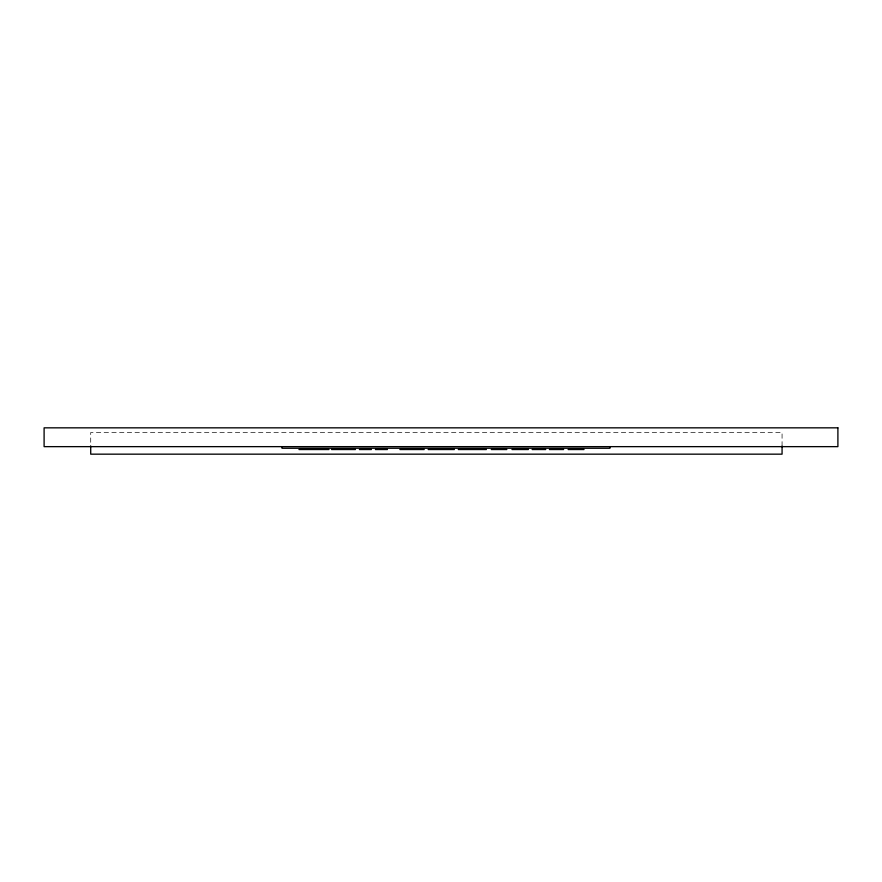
<?xml version="1.0" encoding="UTF-8"?>
<svg xmlns="http://www.w3.org/2000/svg" width="882" height="882" viewBox="0 0 882 882"><rect width="100%" height="100%" fill="white"/><g stroke="black" fill="none" stroke-linecap="round" stroke-linejoin="round"><path stroke-width="0.66" stroke-dasharray="4.41 3.31" d="M782.069 446.049L782.069 432.533L90.714 432.533L90.714 446.049"/><path stroke-width="1.32" d="M298.943 449.533L329.041 449.533M331.467 449.533L355.479 449.533M359.349 449.533L371.432 449.533M375.379 449.533L387.463 449.533M399.866 449.533L424.242 449.533M428.134 449.533L454.406 449.533M458.276 449.533L486.412 449.533M491.285 449.533L506.863 449.533M511.935 449.533L528.439 449.533M532.1 449.533L545.76 449.533M549.365 449.533L563.653 449.533M568.096 449.533L584.049 449.533M782.069 446.049L782.069 454.164L90.714 454.164L90.714 446.049M609.98 446.645L609.98 448.254L282.008 448.254L282.008 446.645M837.9 427.836L44.1 427.836L44.1 446.645L837.9 446.645L837.9 427.836"/></g></svg>
